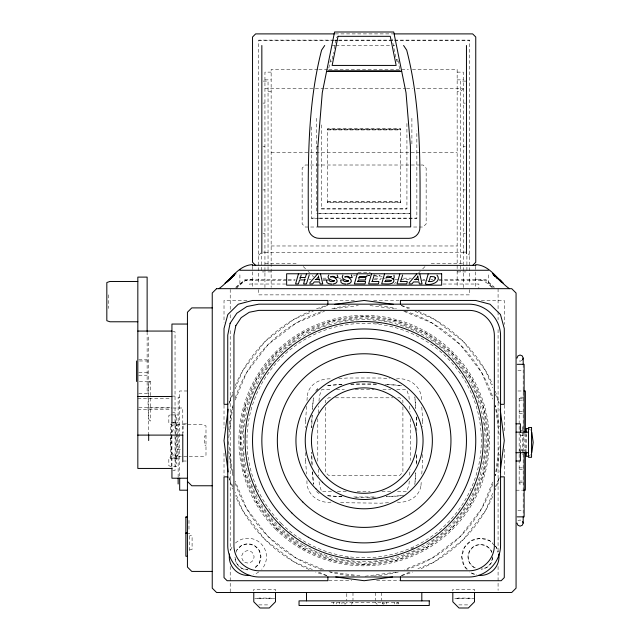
<?xml version="1.0" encoding="UTF-8"?>
<svg xmlns="http://www.w3.org/2000/svg" width="640" height="640" viewBox="0 0 640 640"><rect width="100%" height="100%" fill="white"/><g stroke="black" fill="none" stroke-linecap="round" stroke-linejoin="round"><path stroke-width="0.48" stroke-dasharray="3.2 2.4" d="M307.312 395.728L307.32 395.608C308.872 383.768 321 377.912 331.96 378.968M397.312 502.144C408.016 503.12 419.464 496.936 420.976 485.568L420.984 485.448M305.592 420.672L306.584 406.184M306.984 400.52L307.32 395.608M312.184 415.072L311.792 427.744M312.584 409.32L313.376 397.824A460.392 460.392 0 0 0 312.424 409.312M317.784 418.76L317.784 462.416M318.184 412.88L318.664 406.024M319 401.128L319.336 396.232L321.624 389.688L331.512 389.688M409.232 481.024L408.96 484.936L406.672 491.488L395.792 491.488M409.64 475.144L410.04 469.272M415.648 472.808L414.848 484.304A460.392 460.392 0 0 0 415.8 472.816M416.24 464.184L416.504 454.424M420.976 485.568L421.312 480.648M421.776 474.024L422.712 460.504M228.744 437.656L232.856 406.416M499.168 446.448L495.312 475.728A135.792 135.792 0 0 0 499.24 454.368M171.192 436.016L170.32 442.424L171.688 452.496L174.04 456.088L177.2 456.376L177.2 428.472L174.04 428.76L171.688 432.352L171.312 435.096M328.824 67.984L330.584 59.304L332.136 59.304M332.16 59.168L333.544 52.328M334.288 48.664L336.64 37.048M236.112 552.192L236.616 550.336L241.376 545.568L247.888 543.824L254.4 545.568L259.168 550.336L260.912 556.848L259.168 563.36L254.4 568.12A13.024 13.024 0 0 0 257.096 547.64A13.024 13.024 0 0 0 236.616 550.336M492.568 557.728L491.144 563.048L486.608 567.584L481.296 569.008M232.952 394.272L228.792 404.32A140.128 140.128 0 0 1 232.688 392.064M235.224 388.792L242.792 370.52L265.064 341.496L294.08 319.232L313.264 311.28M235.248 399.984L246.552 372.688L268.128 344.568L296.256 322.992L324.456 311.304M492.672 482.096L481.744 508.48L460.168 536.608L432.04 558.184L404.752 569.488M492.696 493.296L485.504 510.656L463.24 539.672L434.216 561.944L415.944 569.512M495.344 486.904L499.128 477.768M529.456 456.088L530.4 454.648M148.68 381.224L150.232 381.224L148.896 382.76L148.064 391.944L148.064 410.32L148.896 419.504L150.232 421.032L148.68 421.032M317.832 388.872L315.368 391.368A12.64 12.64 0 0 1 317.664 388.688M258.736 255.216L261.84 252.12M418.712 272.864L420.248 271.328M422.704 268.872L425.032 266.544M344.928 604.28L346.784 602.416L381.512 602.416L383.368 604.28M351.128 604.28L352.984 602.416M235.664 287.392L239.896 283.56L239.896 273.048M236.416 287.416L245.272 279.376L287.176 279.376M236 288.672L245.272 280.256L287.104 280.256M394.512 283.648L396.064 282.232M463.36 88.968L460.256 91.496L457.152 91.496M257.808 598.696L259.048 598.08L270.208 598.08L271.448 598.696M268.968 598.696L270.208 598.08M456.848 598.696L458.088 598.08L469.248 598.08L470.488 598.696M468.008 598.696L469.248 598.08M319.656 308.632L327.88 305.232M522.28 360.312L520.088 361.224L517.896 360.312M411.112 548.888L413.8 547.776M517.896 520.864L520.088 519.952L522.28 520.864M409.552 572.16L400.416 575.944A140.128 140.128 0 0 0 412.672 572.048M170.288 414.92L168.832 415.48L168.832 422.92L172.672 425.528L178.136 425.528M189.608 549.976L192.088 549.432L192.088 535.792L189.608 535.248M333.888 308.776L358.288 305.568M365.128 576.248L397.344 572.008M353.56 275.832L355.456 275.664M338.792 378.544L347.576 378L380.72 378L389.504 378.544M342.008 384.552L326.472 385.504A457.808 457.808 0 0 1 342 384.44M386.288 496.616L401.824 495.672M388.528 502.688L380.72 503.176L339.768 502.688M357.944 272.736L370.352 272.736M400.728 129.696L327.568 129.696M400.728 202.608L327.568 202.608M335.28 33.896L393.016 33.896M333.672 40.12L258.736 40.12L258.736 284.024M334.672 40.12L337.672 40.12M338.672 40.12L469.56 40.12L469.56 284.024M258.736 40.656L333.672 40.656M334.672 40.656L337.672 40.656M338.672 40.656L469.56 40.656M331.832 45.488L334.928 45.488M335.92 45.488L390.392 45.488M393.368 45.488L394.92 45.488M396.16 59.304L397.712 59.304M330.216 61.128L331.768 61.128M398.08 61.128L396.528 61.128L392.048 38.96M317.896 69.376L271.144 69.376L271.144 287.408M318.888 69.376L327.84 69.376M328.832 69.376L408.416 69.376M412.392 69.376L457.152 69.376L457.152 287.408M271.144 72.128L264.944 72.128L264.944 288.672M457.152 72.128L463.36 72.128L463.36 288.672M264.944 79.864L271.144 79.864M457.152 79.864L463.36 79.864M263.264 81.104L268.04 81.104L268.04 271.912M465.872 81.104L460.256 81.104L460.256 271.912M264.944 88.392L323.768 88.392M324.768 88.392L405.528 88.392M406.52 88.392L412.504 88.392M416.496 88.392L463.36 88.392M268.04 91.496L271.144 91.496M262.968 103.112L264.944 103.112M463.36 103.112L465.328 103.112M327.568 129.144L400.728 129.144M327.568 129.936L400.728 129.936M262.968 146.52L264.944 146.52M463.36 146.52L465.328 146.52M271.144 152.608L457.152 152.608M420.056 165.008L305.24 165.008L302.144 168.112L302.144 223.92L305.24 227.016L317.224 227.016M421.056 165.008L423.056 165.008L426.152 168.112L426.152 223.92L423.056 227.016L412.072 227.016M262.968 189.92L264.944 189.92M463.36 189.92L465.328 189.92M327.568 201.504L400.728 201.504M327.568 202.04L400.728 202.04M321.368 208.744L406.928 208.744M317.4 213.424L409.904 213.424M319.392 213.688L409.904 213.688M311.448 218.104L318.408 218.104M319.4 218.104L416.856 218.104M318.408 218.368L311.448 218.368L311.448 124.968M319.4 218.368L416.856 218.368L416.856 130.912M262.968 233.32L264.944 233.32M463.36 233.32L465.328 233.32M271.144 245.976L457.152 245.976M263.392 252.12L264.944 252.12M463.36 252.12L466.456 252.12L469.56 255.216M264.944 252.4L463.36 252.4M264.944 263.44L297.064 263.44M431.232 263.44L463.36 263.44M271.144 271.912L261.392 271.912L261.392 253.928M457.152 271.912L466.912 271.912L466.912 253.928M322.856 278.176L326.84 278.176M338.776 278.176L340.768 278.176M374.592 278.176L381.56 278.176M382.552 278.176L385.544 278.176M403.448 278.176L411.408 278.176M288.168 279.376L295.152 279.376M309.12 279.376L311.12 279.376M323.088 279.376L326.08 279.376M373.968 279.376L380.952 279.376M394.92 279.376L410.88 279.376M422.856 279.376L424.848 279.376M430.84 279.376L432.832 279.376M438.816 279.376L485.704 279.376L494.488 287.344M288.104 280.256L295.072 280.256M322.96 280.256L325.952 280.256M422.192 280.256L428.144 280.256M439.064 280.256L485.704 280.256L493.552 287.376M285.792 284.024L249.44 284.024L249.44 286.816M442.952 284.024L478.856 284.024L478.856 288.672M246.96 300.456L224.016 300.456L224.016 322.4M328.744 300.456L354.672 300.456M373.624 300.456L399.552 300.456M481.344 300.456L504.28 300.456L504.28 324.392M172.704 331.76L175.032 331.76L175.032 470.504L172.704 470.504M138.76 359.808L147.128 359.808M139.376 360.984L148.672 360.984M517.896 370.52L523.192 370.52M138.816 372.504L148.68 372.504M138.76 375.224L147.128 375.224M139.376 381.488L148.672 381.488M350.8 384.2L376.512 384.2M336.456 389.688L344.368 389.688M355.248 389.688L374.04 389.688M382.936 389.688L390.848 389.688M396.784 389.688L406.672 389.688L408.96 396.232L409.232 400.152M187.432 390.984L179.68 390.984L179.68 477.192M517.92 390.984L522.568 390.984M138.76 393.712L147.128 393.712L147.128 331.408M172.704 396.112L175.032 396.112M179.68 397.184L178.136 397.184L178.136 477.192M523.592 397.184L519.16 397.184L519.16 483.992L523.592 483.992M330.48 397.8L328.496 397.8L325.392 400.904L325.392 402.88M335.432 397.8L392.872 397.8M397.824 397.8L399.8 397.8L402.904 400.904L402.904 402.88M137.832 398.752L169.984 398.752M519.16 398.736L523.592 398.736M519.16 400.128L523.592 400.128M138.808 407.352L169.984 407.352M148.68 408L172.064 408M173.04 408L182.784 408L182.784 433.808M137.832 409.76L169.984 409.76M519.16 411.752L523.592 411.752M172.704 412.216L175.032 412.216M519.16 413.304L523.592 413.304M171.272 414.92L178.136 414.92M171.192 422.36L178.136 422.36M172.688 422.696L176.584 422.696M186.568 423.824L183.096 423.824L183.096 433.12M173.04 423.992L176.584 423.992M176.584 424.656L203.048 424.656L205.992 425.928L205.992 455.24L203.048 456.52L176.584 456.52M520.048 430.448L523.592 430.448M520.4 435.6L526.288 435.6M205.992 435.936L204.52 435.936L204.52 445.24L205.992 445.24M176.584 436.864L178.136 436.864M170.384 438.728L171.936 438.728M170.384 442.448L171.936 442.448M176.584 444.304L178.136 444.304M177.2 449.24L181.128 449.24M519.16 449.176L526.288 449.24M519.16 450.72L525.36 450.72M178.136 455.648L172.672 455.648L168.832 458.256L168.832 465.696L170.288 466.256L178.136 466.256M176.584 457.184L170.384 457.184L170.384 423.992M176.584 458.48L170.288 458.816L178.136 458.816M183.096 461.024L186.568 461.024M519.16 467.872L523.592 467.872M519.16 469.416L523.592 469.416M519.16 481.04L523.592 481.04M519.16 482.44L523.592 482.44M516.064 490.192L522.568 490.192M331.512 491.488L321.624 491.488L319.336 484.936L319 480.04M337.448 491.488L346.352 491.488M357.224 491.488L370.08 491.488M381.952 491.488L390.848 491.488M353.768 496.976L375.52 496.976M517.896 510.656L523.192 510.656M186.816 533.312L189.608 533.312L189.608 551.912M328.744 580.72L351.68 580.72M376.616 580.72L399.552 580.72M254.768 598.696L275.48 598.696M454.792 598.696L474.52 598.696M258.816 604.896L269.472 604.896M458.824 604.896L468.512 604.896M367.872 275.216L369.728 275.256M368.024 275.488L369.96 275.536M396.336 378.968C409.296 377.16 422.424 386.824 421.312 400.52M385.32 384.496L401.824 385.504A457.808 457.808 0 0 0 385.32 384.392M342.008 496.616L326.472 495.672A457.808 457.808 0 0 0 342 496.728M330.992 502.144C318.28 503.776 305.936 493.856 306.984 480.648M373.448 275.344L380.256 275.952L382.752 276.776M374.736 275.832L379.648 276.776L379.648 275.232M370.008 305.568L394.416 308.776M376.664 323.184L378.592 323.44M346.816 557.352L348.744 557.608M329 571.752L361.216 575.992M491.624 552.416L491.144 550.648L486.608 546.104L480.408 544.448L474.208 546.104L469.672 550.648L468.008 556.848L469.672 563.048L474.208 567.584L475.976 568.064M471.104 572.952L476.688 574.448M401.328 305.608L408.64 308.632M415.032 311.28L434.216 319.232L463.24 341.496L485.504 370.52L492.696 387.88M403.84 311.304L432.04 322.992L460.168 344.568L481.744 372.688L492.672 399.072M323.544 569.488L296.256 558.184L268.128 536.608L246.552 508.48L235.248 481.192M312.352 569.512L294.08 561.944L265.064 539.672L242.792 510.656L235.224 492.384M318.744 572.16L327.88 575.944A140.128 140.128 0 0 1 315.624 572.048M458.088 598.08L459.328 598.696M259.048 598.08L260.288 598.696M492.632 287.392L488.408 283.56L488.408 273.048M491.88 287.416L488.408 284.256A18.208 18.208 0 0 0 475.76 279.376M303.264 266.544L305.592 268.872M308.056 271.328L309.584 272.864M312.16 275.44L313.568 276.848M494.472 545.504L489.712 540.736L480.408 538.248L471.104 540.736L464.296 547.544L461.808 556.848L464.296 566.144L467.704 569.552M495.152 546.184L496.52 547.544L497.76 552.192M375.312 602.416L377.168 604.28M529.456 428.76L530.4 430.2M495.344 394.272L499.504 404.32M255.104 485.752L256.216 488.448M232.952 486.904L228.792 476.856A140.128 140.128 0 0 0 232.688 489.112M397.904 60.264L399.856 69.912M499.168 434.728L495.312 405.44A135.792 135.792 0 0 1 499.24 426.808M228.488 441.56L232.856 474.752M421.776 407.144L422.712 420.672M415.648 408.368L414.848 396.864A460.392 460.392 0 0 1 415.8 408.352M416.24 416.992L416.504 426.752M409.64 406.024L410.04 411.904M410.52 418.76L410.656 460.456M318.256 469.272L318.728 476.128M312.12 465.144L311.792 452.448M312.584 471.848L313.448 484.304A460.392 460.392 0 0 1 312.424 471.856M305.592 460.504L306.52 474.024M526.288 433.744L526.288 451.104M525.36 433.592L525.36 453.312M524.12 433.112L524.12 451.056M523.192 364.32L523.192 391.24M523.192 392.232L523.192 453.048M523.192 454.048L523.192 515.968M522.264 426.728L522.264 430.984M522.264 432.752L522.264 453.312M522.264 453.888L522.264 454.44M520.4 434.056L520.4 451.728M504.28 405.176L504.28 432.112M504.28 449.064L504.28 475.992M498.08 288.672L498.08 310.784M498.08 311.776L498.08 319.68M498.08 329.648L498.08 551.528M498.08 566.432L498.08 590.384M475.76 266.28L475.76 288.672M474.52 590.952L474.52 589.4L452.816 589.4L452.816 590.952M469.56 289.56L469.56 294.872L258.736 294.872L258.736 289.56M422.712 420.608L422.712 426.648M422.712 454.528L422.712 460.56M411.896 118.288L411.896 146.032M406.928 123.496L406.928 209.016L321.368 209.016L321.368 123.496M402.904 406.848L402.904 472.208L399.8 475.312L328.496 475.312L325.392 472.208L325.392 406.848M400.728 202.832L400.728 128.608L327.568 128.608L327.568 202.832M398.56 603.968L398.56 602.416L382.44 602.416L382.44 603.968M397.92 602.416L397.92 603.968M396.84 602.416L396.84 603.968M394.648 602.416L394.648 603.968M386.352 602.416L386.352 603.968M384.16 602.416L384.16 603.968M383.08 602.416L383.08 603.968M381.512 592.496L381.512 600.432M375.312 592.496L375.312 600.432M352.984 592.496L352.984 600.432M346.784 593.488L346.784 600.432M344.136 603.968L344.136 602.416L331.456 602.416L331.456 603.968M341.944 602.416L341.944 603.968M339.344 602.416L339.344 603.968M336.248 602.416L336.248 603.968M333.648 602.416L333.648 603.968M316.408 118.288L316.408 213.688M305.592 420.608L305.592 427.64M305.592 452.536L305.592 460.56M275.48 590.952L275.48 589.4L253.776 589.4L253.776 590.952M252.536 266.28L252.536 288.672M230.216 289.376L230.216 310.784M230.216 314.736L230.216 319.68M230.216 330.64L230.216 550.528M230.216 566.432L230.216 592.496M224.016 405.176L224.016 428.12M224.016 453.056L224.016 475.992M188.984 520.368L188.984 529.88M176.584 417.2L176.584 463.968M175.344 414.92L175.344 466.256M171.936 423.88L171.936 467.464M171.624 423.8L171.624 466.256M150.232 381.224L150.232 421.032M148.68 336.984L148.68 434.96M108.376 294.808L108.376 308.448M492.744 484.2A135.792 135.792 0 0 1 406.824 569.496M398.352 572A135.792 135.792 0 0 1 373.976 576.024M354.32 576.024A135.792 135.792 0 0 1 329.944 572M321.472 569.496A135.792 135.792 0 0 1 235.24 483.264M232.984 475.728A135.792 135.792 0 0 1 228.792 451.4M228.792 429.768A135.792 135.792 0 0 1 232.984 405.44M235.24 397.912A135.792 135.792 0 0 1 323.352 311.072M331.848 308.696A135.792 135.792 0 0 1 349.384 305.6M378.912 305.6A135.792 135.792 0 0 1 396.448 308.696M404.944 311.072A135.792 135.792 0 0 1 492.744 396.976M499.248 477.8A140.128 140.128 0 0 1 495.264 490.04M492.64 496.504A140.128 140.128 0 0 1 419.152 569.472M309.144 569.472A140.128 140.128 0 0 1 235.264 495.592M235.264 385.584A140.128 140.128 0 0 1 310.064 311.312M316.56 308.784A140.128 140.128 0 0 1 326.936 305.488M401.36 305.488A140.128 140.128 0 0 1 411.736 308.784M418.232 311.312A140.128 140.128 0 0 1 492.64 384.664M495.264 391.128A140.128 140.128 0 0 1 499.248 403.368M239.896 284.256A18.208 18.208 0 0 1 252.536 279.376M474.64 574.528A18.6 18.6 0 0 1 469.512 571.92M466.568 569.28A18.6 18.6 0 0 1 467.256 543.696A18.6 18.6 0 0 1 492.84 543.008M495.48 545.944A18.6 18.6 0 0 1 498.376 552.032M492.808 556.848A12.4 12.4 0 0 1 481.312 569.216M474.208 567.584A12.4 12.4 0 0 1 472.312 547.456A12.4 12.4 0 0 1 491.944 552.288M235.456 543.008A18.6 18.6 0 0 1 261.04 543.696A18.6 18.6 0 0 1 261.728 569.28M258.784 571.92A18.6 18.6 0 0 1 253.656 574.528M230.536 550.144A18.6 18.6 0 0 1 232.816 545.944M311.968 464.184A460.392 460.392 0 0 1 311.52 452.448M311.544 427.736A460.392 460.392 0 0 1 312.072 415.064M416.728 454.424A460.392 460.392 0 0 1 416.328 464.184M416.328 416.984A460.392 460.392 0 0 1 416.728 426.744M416.752 427.736A460.392 460.392 0 0 1 416.824 430.696M350.8 384.104A457.808 457.808 0 0 1 376.512 384.072M319.064 493.552A12.64 12.64 0 0 1 316.408 491.208M403.768 495.552A457.808 457.808 0 0 1 386.296 496.728M375.52 497.128A457.808 457.808 0 0 1 353.76 497.152M244.36 408.488L240.136 440.584L244.36 472.68L256.752 502.592L276.464 528.272L302.144 547.984L332.056 560.368L364.152 564.6L396.248 560.368L426.152 547.984L451.84 528.272L471.544 502.592L483.936 472.68L488.16 440.584L483.936 408.488L471.544 378.584L451.84 352.896L426.152 333.192L396.248 320.8L364.152 316.576L332.056 320.8L302.144 333.192L276.464 352.896L256.752 378.584L244.36 408.488M245.56 408.808L241.376 440.584L245.56 472.36L257.824 501.968L277.336 527.4L302.76 546.912L332.376 559.176L364.152 563.36L395.92 559.176L425.536 546.912L450.96 527.4L470.472 501.968L482.736 472.36L486.92 440.584L482.736 408.808L470.472 379.2L450.96 353.776L425.536 334.264L395.92 322L364.152 317.816L332.376 322L302.76 334.264L277.336 353.776L257.824 379.2L245.56 408.808M247.888 569.864L241.376 568.12L236.616 563.36L234.864 556.848A13.024 13.024 0 0 0 247.888 569.864M281.28 523.448A117.192 117.192 0 0 0 477.344 470.92A117.192 117.192 0 0 0 333.816 327.392A117.192 117.192 0 0 0 281.28 523.448M276.464 528.272A124.008 124.008 0 0 0 483.936 472.68A124.008 124.008 0 0 0 332.056 320.8A124.008 124.008 0 0 0 276.464 528.272M275.584 529.152A125.248 125.248 0 0 0 485.128 473A125.248 125.248 0 0 0 331.728 319.608A125.248 125.248 0 0 0 275.584 529.152M303.696 545.296A120.912 120.912 0 0 0 485.056 440.584A120.912 120.912 0 0 0 303.696 335.872A120.912 120.912 0 0 0 303.696 545.296M244.792 562.216A6.2 6.2 0 0 0 254.088 556.848A6.2 6.2 0 0 0 244.792 551.48A6.2 6.2 0 0 0 244.792 562.216"/><path stroke-width="0.96" d="M228.144 409.216L224.016 440.584L228.144 471.952M500.152 471.952L504.28 440.584L500.152 409.216M531.808 452.496L533.176 442.424L531.808 432.352M301.2 275.008L300.104 278.448L300.104 277.472L305.352 277.472L306.456 274.04M367.264 275.008L366.792 276.496L359.528 276.496L359.096 277.848M428.848 281.616L430.488 276.48L434.448 276.824L435.432 278.648L435.432 277.672C435.384 281.192 431.336 281.912 428.576 281.504M298.408 274.04L295.568 283.912L298.368 283.912L299.632 279.936L304.88 279.936L304.88 278.96L303.608 283.912L306.408 283.912L309.24 275.008M357.208 274.04L354.376 283.912L364.968 283.912L365.448 282.424L365.448 281.448L357.56 281.448M371.48 274.04L368.64 283.912L378.336 283.912L378.808 282.424L378.808 281.448L371.904 281.448M372.2 281.496L374.264 275.008M384.512 274.04L381.672 283.912C384.944 283.48 394.952 285.848 393.864 279.488L391.792 278.304M385.168 281.704L385.656 280.152L389.992 280.224L391.152 281.168L391.152 280.2L389.88 281.36L384.92 281.504M399.84 274.04L397 283.912L406.696 283.912L407.168 282.424L407.168 281.448L400.264 281.448M400.56 281.496L402.624 275.008M428.176 274.04L425.328 283.912C430.64 286.024 442.176 281.864 436.992 275.104M386.376 277.904L386.824 276.496C388.304 275.352 392.192 277.984 391.6 276.408L390.344 277.496L386.152 277.632M357.84 281.616L358.408 280.008L365.432 280.008L365.904 277.544L358.88 277.544L358.88 278.52M516.992 358.12L517.896 355.928L520.088 355.016L522.28 355.928L523.192 358.12L523.192 364.32M522.584 359.584L523.192 358.12M523.192 516.856L523.192 523.056L522.28 525.248L520.088 526.152L517.896 525.248L516.992 523.056M324.712 45.488L321.584 50.152C306.64 108.064 308.192 168.176 308.344 227.496A10.848 10.832 0 0 0 319.192 238.328L409.104 238.328A10.848 10.832 0 0 0 419.952 227.496C420.104 168.176 421.664 108.064 406.712 50.152L403.584 45.488M309.768 282.936L317.44 274.04M409.064 282.936L416.728 274.04M328.768 275.024C325.896 278.888 331.632 280.096 334.232 281.072L334.36 280.456L334.208 280.88C332.848 281.816 329.352 282.216 329.08 279.96L326.424 280.056L326.912 282.608L328.72 283.672L331.752 284.064M342.952 275.024C340.08 278.888 345.824 280.096 348.424 281.072L348.552 280.456L348.4 280.88C347.04 281.816 343.544 282.216 343.264 279.96L340.608 280.056L341.104 282.608L342.912 283.672L345.944 284.064M315.896 279.744L318.512 276.88L318.512 275.904M415.184 279.744L417.808 276.88L417.808 275.904M492.392 273.928L492.736 273.576L503.272 283.144M252.536 265.312L472.656 265.384L475.76 262.272L475.76 37.008L472.656 33.896L394.016 33.896M229.568 279.24L226.504 281.968L231.944 277.04M232.928 276.296L234.312 274.992L226.704 281.904L231.648 277.432M231.232 277.712L230.176 278.688M229.464 279.536L226.8 281.976L228.032 280.912M233.088 276.312L234.48 274.992L233.288 276.024M232.752 276.576L230.96 278.128M233.264 276.288L234.56 275.112M230.376 278.704L231.304 277.864M218.808 288.672C230.064 281.272 237.664 265.216 252.536 264.648L252.536 265.424M225.048 283.12L235.592 273.552L235.936 273.904M229.288 279.736L228.24 280.68M229.816 279.36L230.256 278.96M230.432 278.76L230.856 278.376M392.936 278.936L394.208 277.864L394.008 275.192M332.952 284.008C340.552 283.072 336.456 276.696 330.848 276.624L330.736 277.248L331.224 276.576L332.88 276.312L334.656 276.648L335.36 277.624L338.032 277.552L337.176 275.016M347.136 284.008C354.744 283.072 350.648 276.696 345.032 276.624L344.92 277.248L345.416 276.576L347.072 276.312L348.848 276.648L349.552 277.624L352.224 277.552L351.368 275.016M334.744 304.328L364.152 300.456L393.552 304.328M392.576 576.976L364.152 580.72L335.72 576.976M528.664 456.16L526.288 456.376L526.288 451.952M494.28 275.096L498.504 279.08M501.408 281.904L500.976 281.296M472.656 265.384L475.76 265.312M334.28 33.896L255.64 33.896L252.536 37.008L252.536 262.272L255.64 265.384M328.24 70.88L400.056 70.88M326.584 71.392L401.712 71.392M315.24 279.488L319.304 279.488L319.304 280.464M414.528 279.488L418.592 279.488L418.592 280.464M137.832 281.472L109.928 281.472L106.824 282.528L106.824 320.72L109.928 321.776L137.832 321.776M309.768 283.912L312.64 283.912L314.264 281.944L319.64 281.944L320.096 283.912L322.744 283.912L320.544 274.04M409.064 283.912L411.928 283.912L413.56 281.944L418.936 281.944L419.384 283.912L422.032 283.912L419.832 274.04M212.24 307.896L191.776 307.896L187.432 312.24L187.432 567.08L191.776 571.416L212.24 571.416M187.432 324.048L171.936 324.048L171.936 423.4M137.832 331.064L171.936 331.064M517.24 364.32L524.12 364.32L524.12 432.112M523.504 390.984L525.36 390.984L525.36 431.984M137.832 396.488L171.936 396.488M227.84 404.32L224.016 404.32L224.016 328.544L227.84 314.496L238.28 304.216L252.536 300.456L327.88 300.456L327.88 304.272M500.456 404.32L504.28 404.32L504.28 328.544L500.456 314.496L490.016 304.216L475.76 300.456L400.416 300.456L400.416 304.272M516.064 423.824L520.4 423.824L520.4 432.152M516.064 432.152L528.464 432.152M137.832 435.104L182.784 435.104M516.064 452.696L528.464 452.696M516.064 461.024L520.4 461.024L520.4 451.728M171.936 468.44L137.832 468.44L137.832 277.104L147.128 277.104L147.128 331.408M227.84 476.856L224.016 476.856L224.016 577.616L227.12 580.72L327.88 580.72L327.88 576.896M500.456 476.856L504.28 476.856L504.28 577.616L501.176 580.72L400.416 580.72L400.416 576.896M187.432 478.216L171.936 478.216L171.936 467.952M212.24 485.768L191.776 485.768L187.432 481.424M187.432 490.192L179.68 490.192L179.68 478.176M523.504 490.192L525.36 490.192L525.36 452.056M187.432 516.96L185.88 516.96L185.88 556.248L187.432 556.248M517.24 516.856L524.12 516.856L524.12 452.048M185.88 517.168L187.432 517.168M185.88 533.08L187.432 533.08M185.88 533.288L187.432 533.288M528.664 428.688L526.288 428.472L526.288 432.04M509.488 288.672C498.232 281.272 490.632 265.216 475.76 264.648L475.76 265.424M499.496 279.84L500.304 280.528M497.048 277.904L497.456 278.248M494.368 275.328L493.992 275.032L495.048 276.024M500.784 281.496L501.312 281.944L500.816 281.44M495.272 276.296L493.8 275L495.152 276.256M494.664 275.592L495.952 276.744M496.92 277.568L500.048 280.488M499.416 280.232L499.888 280.648L499.448 280.224M496.712 277.72L497.24 278.184M495.712 276.568L496.696 277.456M499.136 279.736L501.528 281.864L497.92 278.712M498.96 279.536L500.576 280.84L497.632 278.256M497.104 277.864L498.032 278.704M497.352 278.128L495.536 276.472M499.416 279.864L500.024 280.424M499.624 280.344L500.496 281.144M499.704 280.168L500.752 280.936M500.544 280.904L501.864 282L498.216 278.64M522.584 521.592L523.192 523.056M417.808 276.88L418.392 279.568M318.512 276.88L319.104 279.568M488.408 269.536L488.408 270.264L239.896 270.264L239.896 269.536M474.52 592.496L474.52 601.8L468.32 608L459.016 608L452.816 601.8L452.816 592.496M466.456 45.488L466.456 253.632M421.816 592.496L421.816 600.872M306.48 592.496L306.48 600.872M275.48 592.496L275.48 601.8L269.28 608L259.976 608L253.776 601.8L253.776 592.496M261.84 45.488L261.84 253.632M182.784 434.712L182.784 461.864M178.136 478.176L178.136 483.992M148.68 434.712L148.68 440.528M136.592 360.984L136.592 381.488M498.784 553.976A18.6 18.6 0 0 1 478.504 575.352M249.792 575.352A18.6 18.6 0 0 1 229.512 553.976M317.88 146.304L317.648 226.904L410.656 226.904L410.424 146.304L406.008 92.64L393.736 32L334.56 32L322.288 92.64L317.88 146.304M230.096 323.312L227.736 335.176L227.736 545.992C228.072 562.648 242.088 576.664 258.736 577L469.56 577C486.208 576.664 500.224 562.648 500.56 545.992L500.56 335.176C500.224 318.528 486.208 304.504 469.56 304.176L258.736 304.176L246.872 306.536L236.816 313.256L230.096 323.312M235.824 325.688L233.936 335.176L233.936 545.992C234.2 559.312 245.416 570.528 258.736 570.8L469.56 570.8C482.88 570.528 494.096 559.312 494.36 545.992L494.36 335.176C494.096 321.856 482.88 310.64 469.56 310.376L258.736 310.376L249.248 312.264L241.2 317.64L235.824 325.688M338.04 36.312L332.144 65.432L396.152 65.432L390.256 36.312L338.04 36.312M216.576 288.672L212.24 293.016L212.24 588.16L216.576 592.496L511.72 592.496L516.064 588.16L516.064 293.016L511.72 288.672L216.576 288.672M441.656 273.768L286.64 273.768L286.64 285.168L441.656 285.168L441.656 273.768M531.56 427.544L528.464 427.544L528.464 457.304L531.56 457.304L531.56 427.544M429.256 600.872L299.04 600.872L299.04 605.52L429.256 605.52L429.256 600.872M279.968 524.768A119.048 119.048 0 0 0 479.144 471.4A119.048 119.048 0 0 0 333.336 325.592A119.048 119.048 0 0 0 279.968 524.768M308.344 537.24A111.608 111.608 0 0 0 475.76 440.584A111.608 111.608 0 0 0 308.344 343.928A111.608 111.608 0 0 0 308.344 537.24M302.768 501.968A86.808 86.808 0 0 0 448 463.056A86.808 86.808 0 0 0 341.68 356.736A86.808 86.808 0 0 0 302.768 501.968M315.92 488.816A68.208 68.208 0 0 0 430.032 458.24A68.208 68.208 0 0 0 346.496 374.704A68.208 68.208 0 0 0 315.92 488.816M322.496 482.24A58.904 58.904 0 0 0 421.048 455.832A58.904 58.904 0 0 0 348.904 383.688A58.904 58.904 0 0 0 322.496 482.24M326.88 477.856A52.704 52.704 0 0 0 415.056 454.224A52.704 52.704 0 0 0 350.504 389.68A52.704 52.704 0 0 0 326.88 477.856M291.808 512.928A102.312 102.312 0 0 0 462.968 467.064A102.312 102.312 0 0 0 337.672 341.768A102.312 102.312 0 0 0 291.808 512.928"/></g></svg>
